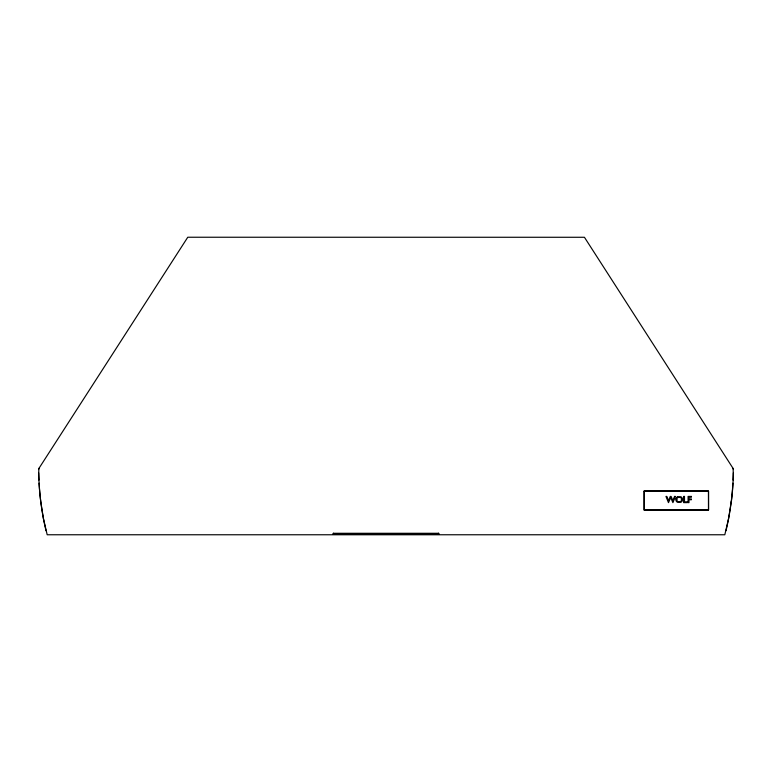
<?xml version="1.0" encoding="UTF-8"?>
<svg xmlns="http://www.w3.org/2000/svg" width="772" height="772" viewBox="0 0 772 772"><rect width="100%" height="100%" fill="white"/><g stroke="black" fill="none" stroke-linecap="round" stroke-linejoin="round"><path stroke-width="1.16" d="M731.209 501.8L728.623 518.34L724.812 534.764L47.188 534.764L43.377 518.34L40.791 501.8A181.362 122.005 -90 0 1 38.725 472.85L38.861 468.507L187.77 237.236L584.443 237.274L733.139 468.507L733.246 472.85A270.152 270.152 0 0 1 733.053 480.087M38.725 469.135L38.996 468.305M333.33 533.172L333.33 534.456M438.67 534.456L438.67 533.172M677.43 496.782L680.962 496.782A3.04 3.04 0 0 1 682.294 498.297L682.419 498.693A3.349 3.349 0 0 1 682.496 499.938L682.294 500.729A3.069 3.069 0 0 1 680.972 502.254L677.401 502.263A3.127 3.127 0 0 1 675.886 499.938A3.349 3.349 0 0 1 675.925 498.673M333.446 533.288L438.554 533.288M438.554 534.34L333.446 534.34M333.06 533.809L438.94 533.809M733.004 468.305L733.275 469.135M675.963 498.78A3.127 3.127 0 0 1 677.44 496.859M726.008 530.75A282.735 282.735 0 0 0 728.623 518.34A270.152 270.152 0 0 0 732.898 483.195M46.021 530.74A272.091 272.091 0 0 1 39.092 483.195M38.938 480.087A272.091 272.091 0 0 1 38.706 472.85M731.325 501.829A184.334 124.051 90 0 0 732.589 489.409A179.924 121.127 90 0 0 733.361 472.85M676.793 499.194L676.957 500.468A2.258 2.258 0 0 0 677.941 501.578L680.431 501.578A2.258 2.258 0 0 0 681.425 500.468L681.425 498.577A2.248 2.248 0 0 0 680.431 497.467L677.941 497.467A2.248 2.248 0 0 0 676.957 498.577L676.793 499.194M644.128 491.098L644.128 510.022L708.59 509.945L708.464 491.05L644.195 491.05L708.551 491.088L708.464 510.07L644.195 510.07L644.195 491.088M674.554 496.425L672.866 500.7L671.129 496.425L670.289 496.425L668.562 500.7L666.854 496.425L665.966 496.425L668.475 502.678L670.704 497.602L672.914 502.678L675.432 496.425L674.554 496.425M684.494 496.425L683.606 496.425L683.606 502.63L687.302 502.63L687.302 501.829L684.494 501.829L684.494 496.425M691.394 496.425L688.084 496.425L688.084 502.63L688.971 502.63L688.971 499.745L691.394 499.745L691.394 498.944L688.971 498.944L688.971 497.226L691.394 497.226L691.394 496.425"/></g></svg>
